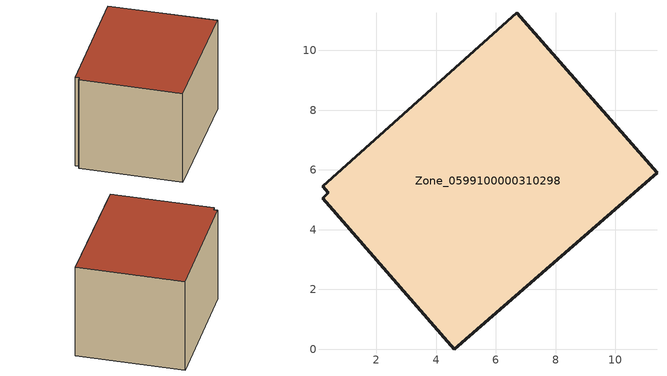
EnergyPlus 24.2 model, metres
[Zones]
Zone_0599100000310298
 floor ground (C_G): 11.39,5.91 4.61,0 0.2,5.06 0.38,5.24 0.2,5.46 6.7,11.26 z0
 wall outside (C_F): 11.39,5.91 6.7,11.26 0.2,5.46 0.38,5.24 0.2,5.06 4.61,0 11.39,5.91 z0:6.5
 roof outside (C_R): 4.61,0 11.39,5.91 6.7,11.26 0.2,5.46 0.38,5.24 0.2,5.06 z6.5
[BUILDING]
Pand.0599100000310298: North Axis=0; Terrain=City; Loads Convergence Tolerance Value=0.04; Temperature Convergence Tolerance Value=0.4; Solar Distribution=FullExterior; Maximum Number of Warmup Days=25; Minimum Number of Warmup Days=1
[Site:Location]
Rotterdam.The.Hague.AP_ZH_NLD Design_Conditions: Latitude=51.96; Longitude=4.45; Time Zone=1; Elevation=-4.5
[SITE:GROUNDTEMPERATURE:BUILDINGSURFACE]
18, 18, 18, 18, 18, 18, 18, 18, 18, 18, 18, 18
[MATERIAL] Thermal Absorptance=0.9; Solar Absorptance=0.7; Visible Absorptance=0.7
Name | Roughness | Thickness | Conductivity | Density | Specific Heat
G.TI.1946 | MediumSmooth | 0.15 | 1 | 540 | 1210
F.TI.1946 | Rough | 0.3 | 0.857143 | 1920 | 840
R.TI.1946 | MediumRough | 0.2 | 0.1 | 1500 | 1000
[CONSTRUCTION]
C_G: G.TI.1946
C_F: F.TI.1946
C_R: R.TI.1946
[ZONE]
Zone_0599100000310298: Type=1; Multiplier=1; Ceiling Height=Autocalculate; Volume=Autocalculate; Floor Area=autocalculate; Part of Total Floor Area=Yes
[ZONEINFILTRATION:DESIGNFLOWRATE]
Infil_Zone_0599100000310298: Zone or ZoneList or Space or SpaceList=Zone_0599100000310298; Schedule=AlwaysOn; Design Flow Rate Calculation Method=Flow/Area; Flow Rate per Floor Area=0.003; Constant Term Coefficient=1; Temperature Term Coefficient=0; Velocity Term Coefficient=0; Velocity Squared Term Coefficient=0
[HVACTEMPLATE:ZONE:IDEALLOADSAIRSYSTEM]
Zone_0599100000310298: Maximum Heating Supply Air Temperature=50; Minimum Cooling Supply Air Temperature=13; Maximum Heating Supply Air Humidity Ratio=0.0156; Minimum Cooling Supply Air Humidity Ratio=0.0077; Heating Limit=NoLimit; Cooling Limit=NoLimit; Dehumidification Control Type=ConstantSensibleHeatRatio; Cooling Sensible Heat Ratio=0.7; Dehumidification Setpoint=60; Humidification Control Type=None; Humidification Setpoint=30; Outdoor Air Method=None; Outdoor Air Flow Rate per Person=0.00944; Outdoor Air Flow Rate per Zone Floor Area=0; Outdoor Air Flow Rate per Zone=0; Demand Controlled Ventilation Type=None; Outdoor Air Economizer Type=NoEconomizer; Heat Recovery Type=None; Sensible Heat Recovery Effectiveness=0.7; Latent Heat Recovery Effectiveness=0.65
[ZONECONTROL:THERMOSTAT]
ThermostatControl_Zone_0599100000310298: Zone or ZoneList=Zone_0599100000310298; Control Type Schedule=DualSetpointControlType; Control 1=Thermostat_Zone_0599100000310298; Temperature Difference Between Cutout And Setpoint=0
[THERMOSTATSETPOINT:DUALSETPOINT]
Thermostat_Zone_0599100000310298: Heating Setpoint Temperature Schedule=HeatingSetpoint_Zone_0599100000310298; Cooling Setpoint Temperature Schedule=CoolingSetpoint_Zone_0599100000310298
[SCHEDULE:COMPACT]
HeatingSetpoint_Zone_0599100000310298: Through: 12/31, For: AllDays, Until: 24:00, 21
CoolingSetpoint_Zone_0599100000310298: Through: 12/31, For: AllDays, Until: 24:00, 24
DualSetpointControlType: Through: 12/31, For: AllDays, Until: 24:00, 4
AlwaysOn: Through: 12/31, For: AllDays, Until: 24:00, 1
